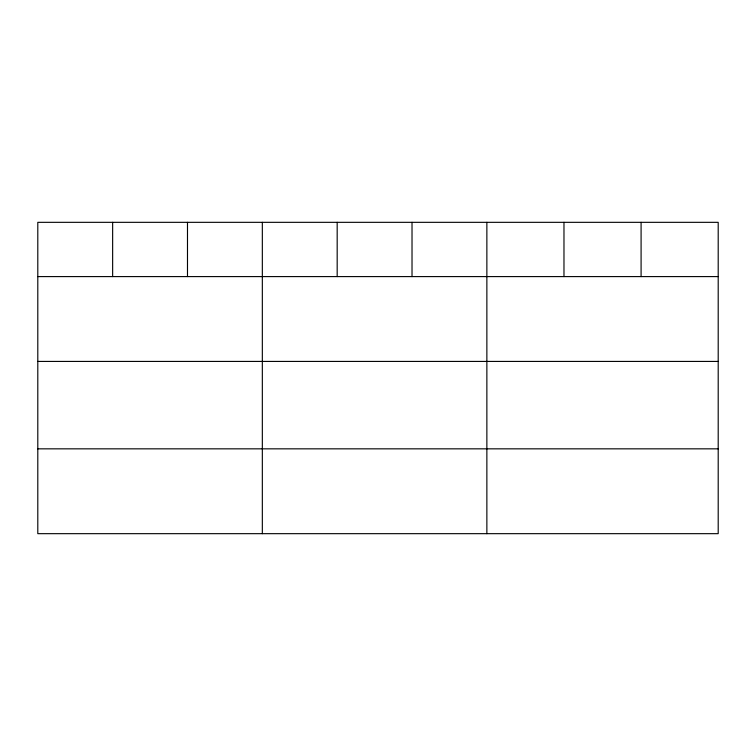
<?xml version="1.0" encoding="UTF-8"?>
<svg xmlns="http://www.w3.org/2000/svg" width="756" height="756" viewBox="0 0 756 756"><rect width="100%" height="100%" fill="white"/><g stroke="black" fill="none" stroke-linecap="round" stroke-linejoin="round"><path stroke-width="1.13" d="M718.2 361.425L718.2 222.33L37.8 222.33L37.8 533.67L718.2 533.67L718.2 361.425L37.8 361.425M37.8 276.592L718.2 276.592M37.8 448.837L718.2 448.837M641.088 222.33L641.088 276.592M563.976 222.33L563.976 276.592M486.864 222.33L486.864 533.67M412.02 222.33L412.02 276.592M337.176 222.33L337.176 276.592M262.332 222.33L262.332 533.67M187.488 222.33L187.488 276.592M112.644 222.33L112.644 276.592"/></g></svg>
